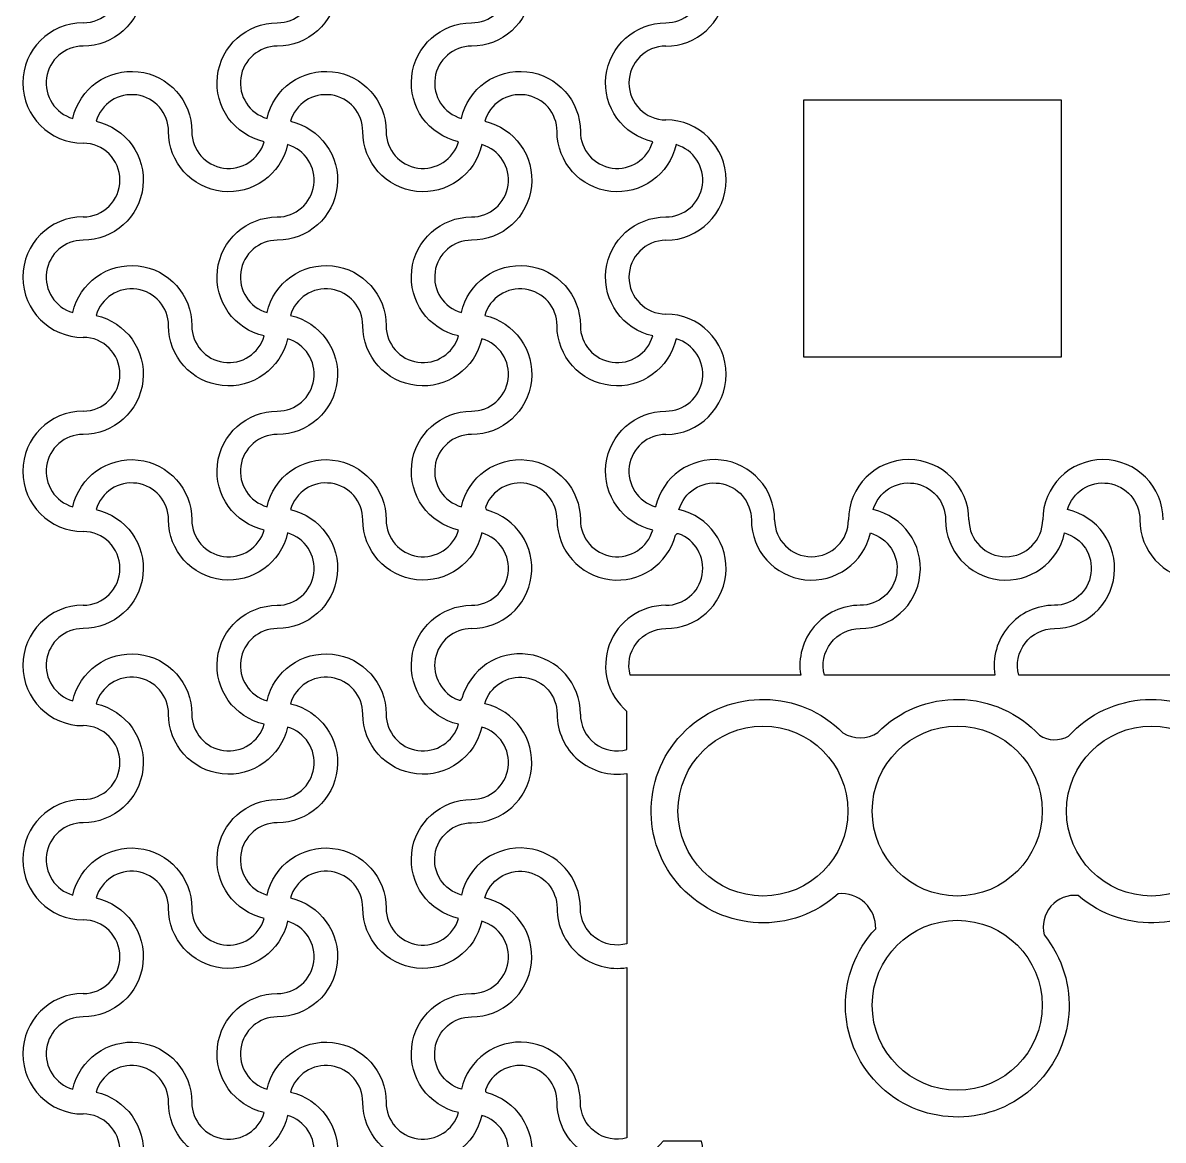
# Model space of a CAD drawing. Header units: millimetres. Extents: x 24 to 345, y 12 to 201.
# Drawn here: x 65.871 to 68.219, y 43.416 to 45.718 of the extents above; entities that cross this region are included whole.
import ezdxf

# ---------------------------------------------------------------- set-up
doc = ezdxf.new("R2010")
doc.units = ezdxf.units.MM
doc.header["$MEASUREMENT"] = 0
doc.layers.add('5th metal (rf+ground)', color=240, linetype='Continuous')

msp = doc.modelspace()

# ---------------------------------------------------------------- linework, layer by layer
at = {"layer": '5th metal (rf+ground)'}
msp.add_line((67.1153, 44.22089), (67.1153, 44.29947), dxfattribs=at)
msp.add_line((67.1153, 44.22089), (67.1153, 44.29947), dxfattribs=at)
msp.add_line((67.1153, 44.22089), (67.1153, 44.29947), dxfattribs=at)
msp.add_line((67.1153, 44.22089), (67.1153, 44.29947), dxfattribs=at)
for points in [[(66.41633, 45.86724, -0.8959788), (66.1713, 45.89421, 0.8687853), (66.02227, 45.91524, -0.8959788), (65.9953, 45.67021, 0.8687853), (65.97427, 45.52118, -0.8959788), (66.2193, 45.49421, 0.8687853), (66.36833, 45.47318, -0.8959788), (66.3953, 45.71821, 0.8687853)], [(66.41633, 45.86724, -0.8959788), (66.1713, 45.89421, 0.8687853), (66.02227, 45.91524, -0.8959788), (65.9953, 45.67021, 0.8687853), (65.97427, 45.52118, -0.8959788), (66.2193, 45.49421, 0.8687853), (66.36833, 45.47318, -0.8959788), (66.3953, 45.71821, 0.8687853)], [(66.41633, 45.86724, -0.8959788), (66.1713, 45.89421, 0.8687853), (66.02227, 45.91524, -0.8959788), (65.9953, 45.67021, 0.8687853), (65.97427, 45.52118, -0.8959788), (66.2193, 45.49421, 0.8687853), (66.36833, 45.47318, -0.8959788), (66.3953, 45.71821, 0.8687853)], [(66.41633, 45.86724, -0.8959788), (66.1713, 45.89421, 0.8687853), (66.02227, 45.91524, -0.8959788), (65.9953, 45.67021, 0.8687853), (65.97427, 45.52118, -0.8959788), (66.2193, 45.49421, 0.8687853), (66.36833, 45.47318, -0.8959788), (66.3953, 45.71821, 0.8687853)], [(66.81633, 45.86724, -0.8959788), (66.5713, 45.89421, 0.8687853), (66.42227, 45.91524, -0.8959788), (66.3953, 45.67021, 0.8687853), (66.37427, 45.52118, -0.8959788), (66.6193, 45.49421, 0.8687853), (66.76833, 45.47318, -0.8959788), (66.7953, 45.71821, 0.8687853)], [(66.81633, 45.86724, -0.8959788), (66.5713, 45.89421, 0.8687853), (66.42227, 45.91524, -0.8959788), (66.3953, 45.67021, 0.8687853), (66.37427, 45.52118, -0.8959788), (66.6193, 45.49421, 0.8687853), (66.76833, 45.47318, -0.8959788), (66.7953, 45.71821, 0.8687853)], [(66.81633, 45.86724, -0.8959788), (66.5713, 45.89421, 0.8687853), (66.42227, 45.91524, -0.8959788), (66.3953, 45.67021, 0.8687853), (66.37427, 45.52118, -0.8959788), (66.6193, 45.49421, 0.8687853), (66.76833, 45.47318, -0.8959788), (66.7953, 45.71821, 0.8687853)], [(66.81633, 45.86724, -0.8959788), (66.5713, 45.89421, 0.8687853), (66.42227, 45.91524, -0.8959788), (66.3953, 45.67021, 0.8687853), (66.37427, 45.52118, -0.8959788), (66.6193, 45.49421, 0.8687853), (66.76833, 45.47318, -0.8959788), (66.7953, 45.71821, 0.8687853)], [(67.21633, 45.86724, -0.8959788), (66.9713, 45.89421, 0.8687853), (66.82227, 45.91524, -0.8959788), (66.7953, 45.67021, 0.8687853), (66.77427, 45.52118, -0.8959788), (67.0193, 45.49421, 0.8687853), (67.16833, 45.47318, -0.8959788), (67.1953, 45.71821, 0.8687853)], [(67.21633, 45.86724, -0.8959788), (66.9713, 45.89421, 0.8687853), (66.82227, 45.91524, -0.8959788), (66.7953, 45.67021, 0.8687853), (66.77427, 45.52118, -0.8959788), (67.0193, 45.49421, 0.8687853), (67.16833, 45.47318, -0.8959788), (67.1953, 45.71821, 0.8687853)], [(67.21633, 45.86724, -0.8959788), (66.9713, 45.89421, 0.8687853), (66.82227, 45.91524, -0.8959788), (66.7953, 45.67021, 0.8687853), (66.77427, 45.52118, -0.8959788), (67.0193, 45.49421, 0.8687853), (67.16833, 45.47318, -0.8959788), (67.1953, 45.71821, 0.8687853)], [(67.21633, 45.86724, -0.8959788), (66.9713, 45.89421, 0.8687853), (66.82227, 45.91524, -0.8959788), (66.7953, 45.67021, 0.8687853), (66.77427, 45.52118, -0.8959788), (67.0193, 45.49421, 0.8687853), (67.16833, 45.47318, -0.8959788), (67.1953, 45.71821, 0.8687853)], [(66.41633, 45.46724, -0.8959788), (66.1713, 45.49421, 0.8687853), (66.02227, 45.51524, -0.8959788), (65.9953, 45.27021, 0.8687853), (65.97427, 45.12118, -0.8959788), (66.2193, 45.09421, 0.8687853), (66.36833, 45.07318, -0.8959788), (66.3953, 45.31821, 0.8687853)], [(66.41633, 45.46724, -0.8959788), (66.1713, 45.49421, 0.8687853), (66.02227, 45.51524, -0.8959788), (65.9953, 45.27021, 0.8687853), (65.97427, 45.12118, -0.8959788), (66.2193, 45.09421, 0.8687853), (66.36833, 45.07318, -0.8959788), (66.3953, 45.31821, 0.8687853)], [(66.41633, 45.46724, -0.8959788), (66.1713, 45.49421, 0.8687853), (66.02227, 45.51524, -0.8959788), (65.9953, 45.27021, 0.8687853), (65.97427, 45.12118, -0.8959788), (66.2193, 45.09421, 0.8687853), (66.36833, 45.07318, -0.8959788), (66.3953, 45.31821, 0.8687853)], [(66.41633, 45.46724, -0.8959788), (66.1713, 45.49421, 0.8687853), (66.02227, 45.51524, -0.8959788), (65.9953, 45.27021, 0.8687853), (65.97427, 45.12118, -0.8959788), (66.2193, 45.09421, 0.8687853), (66.36833, 45.07318, -0.8959788), (66.3953, 45.31821, 0.8687853)], [(66.81633, 45.46724, -0.8959788), (66.5713, 45.49421, 0.8687853), (66.42227, 45.51524, -0.8959788), (66.3953, 45.27021, 0.8687853), (66.37427, 45.12118, -0.8959788), (66.6193, 45.09421, 0.8687853), (66.76833, 45.07318, -0.8959788), (66.7953, 45.31821, 0.8687853)], [(66.81633, 45.46724, -0.8959788), (66.5713, 45.49421, 0.8687853), (66.42227, 45.51524, -0.8959788), (66.3953, 45.27021, 0.8687853), (66.37427, 45.12118, -0.8959788), (66.6193, 45.09421, 0.8687853), (66.76833, 45.07318, -0.8959788), (66.7953, 45.31821, 0.8687853)], [(66.81633, 45.46724, -0.8959788), (66.5713, 45.49421, 0.8687853), (66.42227, 45.51524, -0.8959788), (66.3953, 45.27021, 0.8687853), (66.37427, 45.12118, -0.8959788), (66.6193, 45.09421, 0.8687853), (66.76833, 45.07318, -0.8959788), (66.7953, 45.31821, 0.8687853)], [(66.81633, 45.46724, -0.8959788), (66.5713, 45.49421, 0.8687853), (66.42227, 45.51524, -0.8959788), (66.3953, 45.27021, 0.8687853), (66.37427, 45.12118, -0.8959788), (66.6193, 45.09421, 0.8687853), (66.76833, 45.07318, -0.8959788), (66.7953, 45.31821, 0.8687853)], [(67.21633, 45.46724, -0.8959788), (66.9713, 45.49421, 0.8687853), (66.82227, 45.51524, -0.8959788), (66.7953, 45.27021, 0.8687853), (66.77427, 45.12118, -0.8959788), (67.0193, 45.09421, 0.8687853), (67.16833, 45.07318, -0.8959788), (67.1953, 45.31821, 0.8687853)], [(67.21633, 45.46724, -0.8959788), (66.9713, 45.49421, 0.8687853), (66.82227, 45.51524, -0.8959788), (66.7953, 45.27021, 0.8687853), (66.77427, 45.12118, -0.8959788), (67.0193, 45.09421, 0.8687853), (67.16833, 45.07318, -0.8959788), (67.1953, 45.31821, 0.8687853)], [(67.21633, 45.46724, -0.8959788), (66.9713, 45.49421, 0.8687853), (66.82227, 45.51524, -0.8959788), (66.7953, 45.27021, 0.8687853), (66.77427, 45.12118, -0.8959788), (67.0193, 45.09421, 0.8687853), (67.16833, 45.07318, -0.8959788), (67.1953, 45.31821, 0.8687853)], [(67.21633, 45.46724, -0.8959788), (66.9713, 45.49421, 0.8687853), (66.82227, 45.51524, -0.8959788), (66.7953, 45.27021, 0.8687853), (66.77427, 45.12118, -0.8959788), (67.0193, 45.09421, 0.8687853), (67.16833, 45.07318, -0.8959788), (67.1953, 45.31821, 0.8687853)], [(66.41633, 45.06724, -0.8959788), (66.1713, 45.09421, 0.8687853), (66.02227, 45.11524, -0.8959788), (65.9953, 44.87021, 0.8687853), (65.97427, 44.72118, -0.8959788), (66.2193, 44.69421, 0.8687853), (66.36833, 44.67318, -0.8959788), (66.3953, 44.91821, 0.8687853)], [(66.41633, 45.06724, -0.8959788), (66.1713, 45.09421, 0.8687853), (66.02227, 45.11524, -0.8959788), (65.9953, 44.87021, 0.8687853), (65.97427, 44.72118, -0.8959788), (66.2193, 44.69421, 0.8687853), (66.36833, 44.67318, -0.8959788), (66.3953, 44.91821, 0.8687853)], [(66.41633, 45.06724, -0.8959788), (66.1713, 45.09421, 0.8687853), (66.02227, 45.11524, -0.8959788), (65.9953, 44.87021, 0.8687853), (65.97427, 44.72118, -0.8959788), (66.2193, 44.69421, 0.8687853), (66.36833, 44.67318, -0.8959788), (66.3953, 44.91821, 0.8687853)], [(66.41633, 45.06724, -0.8959788), (66.1713, 45.09421, 0.8687853), (66.02227, 45.11524, -0.8959788), (65.9953, 44.87021, 0.8687853), (65.97427, 44.72118, -0.8959788), (66.2193, 44.69421, 0.8687853), (66.36833, 44.67318, -0.8959788), (66.3953, 44.91821, 0.8687853)], [(66.81633, 45.06724, -0.8959788), (66.5713, 45.09421, 0.8687853), (66.42227, 45.11524, -0.8959788), (66.3953, 44.87021, 0.8687853), (66.37427, 44.72118, -0.8959788), (66.6193, 44.69421, 0.8687853), (66.76833, 44.67318, -0.8959788), (66.7953, 44.91821, 0.8687853)], [(66.81633, 45.06724, -0.8959788), (66.5713, 45.09421, 0.8687853), (66.42227, 45.11524, -0.8959788), (66.3953, 44.87021, 0.8687853), (66.37427, 44.72118, -0.8959788), (66.6193, 44.69421, 0.8687853), (66.76833, 44.67318, -0.8959788), (66.7953, 44.91821, 0.8687853)], [(66.81633, 45.06724, -0.8959788), (66.5713, 45.09421, 0.8687853), (66.42227, 45.11524, -0.8959788), (66.3953, 44.87021, 0.8687853), (66.37427, 44.72118, -0.8959788), (66.6193, 44.69421, 0.8687853), (66.76833, 44.67318, -0.8959788), (66.7953, 44.91821, 0.8687853)], [(66.81633, 45.06724, -0.8959788), (66.5713, 45.09421, 0.8687853), (66.42227, 45.11524, -0.8959788), (66.3953, 44.87021, 0.8687853), (66.37427, 44.72118, -0.8959788), (66.6193, 44.69421, 0.8687853), (66.76833, 44.67318, -0.8959788), (66.7953, 44.91821, 0.8687853)], [(67.21633, 45.06724, -0.8959788), (66.9713, 45.09421, 0.8687853), (66.82227, 45.11524, -0.8959788), (66.7953, 44.87021, 0.8687853), (66.77427, 44.72118, -0.8959788), (67.0193, 44.69421, 0.8687853), (67.16833, 44.67318, -0.8959788), (67.1953, 44.91821, 0.8687853)], [(67.21633, 45.06724, -0.8959788), (66.9713, 45.09421, 0.8687853), (66.82227, 45.11524, -0.8959788), (66.7953, 44.87021, 0.8687853), (66.77427, 44.72118, -0.8959788), (67.0193, 44.69421, 0.8687853), (67.16833, 44.67318, -0.8959788), (67.1953, 44.91821, 0.8687853)], [(67.21633, 45.06724, -0.8959788), (66.9713, 45.09421, 0.8687853), (66.82227, 45.11524, -0.8959788), (66.7953, 44.87021, 0.8687853), (66.77427, 44.72118, -0.8959788), (67.0193, 44.69421, 0.8687853), (67.16833, 44.67318, -0.8959788), (67.1953, 44.91821, 0.8687853)], [(67.21633, 45.06724, -0.8959788), (66.9713, 45.09421, 0.8687853), (66.82227, 45.11524, -0.8959788), (66.7953, 44.87021, 0.8687853), (66.77427, 44.72118, -0.8959788), (67.0193, 44.69421, 0.8687853), (67.16833, 44.67318, -0.8959788), (67.1953, 44.91821, 0.8687853)], [(66.41633, 44.66724, -0.8959788), (66.1713, 44.69421, 0.8687853), (66.02227, 44.71524, -0.8959788), (65.9953, 44.47021, 0.8687853), (65.97427, 44.32118, -0.8959788), (66.2193, 44.29421, 0.8687853), (66.36833, 44.27318, -0.8959788), (66.3953, 44.51821, 0.8687853)], [(66.41633, 44.66724, -0.8959788), (66.1713, 44.69421, 0.8687853), (66.02227, 44.71524, -0.8959788), (65.9953, 44.47021, 0.8687853), (65.97427, 44.32118, -0.8959788), (66.2193, 44.29421, 0.8687853), (66.36833, 44.27318, -0.8959788), (66.3953, 44.51821, 0.8687853)], [(66.41633, 44.66724, -0.8959788), (66.1713, 44.69421, 0.8687853), (66.02227, 44.71524, -0.8959788), (65.9953, 44.47021, 0.8687853), (65.97427, 44.32118, -0.8959788), (66.2193, 44.29421, 0.8687853), (66.36833, 44.27318, -0.8959788), (66.3953, 44.51821, 0.8687853)], [(66.41633, 44.66724, -0.8959788), (66.1713, 44.69421, 0.8687853), (66.02227, 44.71524, -0.8959788), (65.9953, 44.47021, 0.8687853), (65.97427, 44.32118, -0.8959788), (66.2193, 44.29421, 0.8687853), (66.36833, 44.27318, -0.8959788), (66.3953, 44.51821, 0.8687853)], [(66.81633, 44.66724, -0.8959788), (66.5713, 44.69421, 0.8687853), (66.42227, 44.71524, -0.8959788), (66.3953, 44.47021, 0.8687853), (66.37427, 44.32118, -0.8959788), (66.6193, 44.29421, 0.8687853), (66.76833, 44.27318, -0.8959788), (66.7953, 44.51821, 0.8687853)], [(66.81633, 44.66724, -0.8959788), (66.5713, 44.69421, 0.8687853), (66.42227, 44.71524, -0.8959788), (66.3953, 44.47021, 0.8687853), (66.37427, 44.32118, -0.8959788), (66.6193, 44.29421, 0.8687853), (66.76833, 44.27318, -0.8959788), (66.7953, 44.51821, 0.8687853)], [(66.81633, 44.66724, -0.8959788), (66.5713, 44.69421, 0.8687853), (66.42227, 44.71524, -0.8959788), (66.3953, 44.47021, 0.8687853), (66.37427, 44.32118, -0.8959788), (66.6193, 44.29421, 0.8687853), (66.76833, 44.27318, -0.8959788), (66.7953, 44.51821, 0.8687853)], [(66.81633, 44.66724, -0.8959788), (66.5713, 44.69421, 0.8687853), (66.42227, 44.71524, -0.8959788), (66.3953, 44.47021, 0.8687853), (66.37427, 44.32118, -0.8959788), (66.6193, 44.29421, 0.8687853), (66.76833, 44.27318, -0.8959788), (66.7953, 44.51821, 0.8687853)], [(67.5953, 44.51821, 0.4624981), (67.47292, 44.37421), (67.12198, 44.37421, -0.4945431), (67.1953, 44.47021, 0.8959788), (67.22227, 44.71524, -0.8687853), (67.3713, 44.69421, 0.8959788), (67.61633, 44.66724, -0.8687853)], [(67.5953, 44.51821, 0.4624981), (67.47292, 44.37421), (67.12198, 44.37421, -0.4945431), (67.1953, 44.47021, 0.8959788), (67.22227, 44.71524, -0.8687853), (67.3713, 44.69421, 0.8959788), (67.61633, 44.66724, -0.8687853)], [(67.5953, 44.51821, 0.4624981), (67.47292, 44.37421), (67.12198, 44.37421, -0.4945431), (67.1953, 44.47021, 0.8959788), (67.22227, 44.71524, -0.8687853), (67.3713, 44.69421, 0.8959788), (67.61633, 44.66724, -0.8687853)], [(67.5953, 44.51821, 0.4624981), (67.47292, 44.37421), (67.12198, 44.37421, -0.4945431), (67.1953, 44.47021, 0.8959788), (67.22227, 44.71524, -0.8687853), (67.3713, 44.69421, 0.8959788), (67.61633, 44.66724, -0.8687853)], [(67.9953, 44.51821, 0.4624981), (67.87292, 44.37421), (67.52198, 44.37421, -0.4945431), (67.5953, 44.47021, 0.8959788), (67.62227, 44.71524, -0.8687853), (67.7713, 44.69421, 0.8959788), (68.01633, 44.66724, -0.8687853)], [(67.9953, 44.51821, 0.4624981), (67.87292, 44.37421), (67.52198, 44.37421, -0.4945431), (67.5953, 44.47021, 0.8959788), (67.62227, 44.71524, -0.8687853), (67.7713, 44.69421, 0.8959788), (68.01633, 44.66724, -0.8687853)], [(67.9953, 44.51821, 0.4624981), (67.87292, 44.37421), (67.52198, 44.37421, -0.4945431), (67.5953, 44.47021, 0.8959788), (67.62227, 44.71524, -0.8687853), (67.7713, 44.69421, 0.8959788), (68.01633, 44.66724, -0.8687853)], [(67.9953, 44.51821, 0.4624981), (67.87292, 44.37421), (67.52198, 44.37421, -0.4945431), (67.5953, 44.47021, 0.8959788), (67.62227, 44.71524, -0.8687853), (67.7713, 44.69421, 0.8959788), (68.01633, 44.66724, -0.8687853)], [(68.3953, 44.51821, 0.4624981), (68.27292, 44.37421), (67.92198, 44.37421, -0.4945431), (67.9953, 44.47021, 0.8959788), (68.02227, 44.71524, -0.8687853), (68.1713, 44.69421, 0.8959788), (68.41633, 44.66724, -0.8687853)], [(68.3953, 44.51821, 0.4624981), (68.27292, 44.37421), (67.92198, 44.37421, -0.4945431), (67.9953, 44.47021, 0.8959788), (68.02227, 44.71524, -0.8687853), (68.1713, 44.69421, 0.8959788), (68.41633, 44.66724, -0.8687853)], [(68.3953, 44.51821, 0.4624981), (68.27292, 44.37421), (67.92198, 44.37421, -0.4945431), (67.9953, 44.47021, 0.8959788), (68.02227, 44.71524, -0.8687853), (68.1713, 44.69421, 0.8959788), (68.41633, 44.66724, -0.8687853)], [(68.3953, 44.51821, 0.4624981), (68.27292, 44.37421), (67.92198, 44.37421, -0.4945431), (67.9953, 44.47021, 0.8959788), (68.02227, 44.71524, -0.8687853), (68.1713, 44.69421, 0.8959788), (68.41633, 44.66724, -0.8687853)], [(66.41633, 44.26724, -0.8959788), (66.1713, 44.29421, 0.8687853), (66.02227, 44.31524, -0.8959788), (65.9953, 44.07021, 0.8687853), (65.97427, 43.92118, -0.8959788), (66.2193, 43.89421, 0.8687853), (66.36833, 43.87318, -0.8959788), (66.3953, 44.11821, 0.8687853)], [(66.41633, 44.26724, -0.8959788), (66.1713, 44.29421, 0.8687853), (66.02227, 44.31524, -0.8959788), (65.9953, 44.07021, 0.8687853), (65.97427, 43.92118, -0.8959788), (66.2193, 43.89421, 0.8687853), (66.36833, 43.87318, -0.8959788), (66.3953, 44.11821, 0.8687853)], [(66.41633, 44.26724, -0.8959788), (66.1713, 44.29421, 0.8687853), (66.02227, 44.31524, -0.8959788), (65.9953, 44.07021, 0.8687853), (65.97427, 43.92118, -0.8959788), (66.2193, 43.89421, 0.8687853), (66.36833, 43.87318, -0.8959788), (66.3953, 44.11821, 0.8687853)], [(66.41633, 44.26724, -0.8959788), (66.1713, 44.29421, 0.8687853), (66.02227, 44.31524, -0.8959788), (65.9953, 44.07021, 0.8687853), (65.97427, 43.92118, -0.8959788), (66.2193, 43.89421, 0.8687853), (66.36833, 43.87318, -0.8959788), (66.3953, 44.11821, 0.8687853)], [(66.81633, 44.26724, -0.8959788), (66.5713, 44.29421, 0.8687853), (66.42227, 44.31524, -0.8959788), (66.3953, 44.07021, 0.8687853), (66.37427, 43.92118, -0.8959788), (66.6193, 43.89421, 0.8687853), (66.76833, 43.87318, -0.8959788), (66.7953, 44.11821, 0.8687853)], [(66.81633, 44.26724, -0.8959788), (66.5713, 44.29421, 0.8687853), (66.42227, 44.31524, -0.8959788), (66.3953, 44.07021, 0.8687853), (66.37427, 43.92118, -0.8959788), (66.6193, 43.89421, 0.8687853), (66.76833, 43.87318, -0.8959788), (66.7953, 44.11821, 0.8687853)], [(66.81633, 44.26724, -0.8959788), (66.5713, 44.29421, 0.8687853), (66.42227, 44.31524, -0.8959788), (66.3953, 44.07021, 0.8687853), (66.37427, 43.92118, -0.8959788), (66.6193, 43.89421, 0.8687853), (66.76833, 43.87318, -0.8959788), (66.7953, 44.11821, 0.8687853)], [(66.81633, 44.26724, -0.8959788), (66.5713, 44.29421, 0.8687853), (66.42227, 44.31524, -0.8959788), (66.3953, 44.07021, 0.8687853), (66.37427, 43.92118, -0.8959788), (66.6193, 43.89421, 0.8687853), (66.76833, 43.87318, -0.8959788), (66.7953, 44.11821, 0.8687853)], [(66.9713, 44.29421, 0.4624981), (67.1153, 44.17183), (67.1153, 43.82089, -0.4945431), (67.0193, 43.89421, 0.8959788), (66.77427, 43.92118, -0.8687853), (66.7953, 44.07021, 0.8959788), (66.82227, 44.31524, -0.8687853)], [(66.9713, 44.29421, 0.4624981), (67.1153, 44.17183), (67.1153, 43.82089, -0.4945431), (67.0193, 43.89421, 0.8959788), (66.77427, 43.92118, -0.8687853), (66.7953, 44.07021, 0.8959788), (66.82227, 44.31524, -0.8687853)], [(66.9713, 44.29421, 0.4624981), (67.1153, 44.17183), (67.1153, 43.82089, -0.4945431), (67.0193, 43.89421, 0.8959788), (66.77427, 43.92118, -0.8687853), (66.7953, 44.07021, 0.8959788), (66.82227, 44.31524, -0.8687853)], [(66.9713, 44.29421, 0.4624981), (67.1153, 44.17183), (67.1153, 43.82089, -0.4945431), (67.0193, 43.89421, 0.8959788), (66.77427, 43.92118, -0.8687853), (66.7953, 44.07021, 0.8959788), (66.82227, 44.31524, -0.8687853)], [(68.02445, 44.24857, -2.3808818), (68.04434, 43.92034, 0.5174818), (67.97404, 43.83936, -2.2005098), (67.62735, 43.85172, 0.4519067), (67.55033, 43.92397, -2.35384), (67.55983, 44.25529, 0.2924187), (67.63166, 44.2562, -0.4273068), (67.96441, 44.25048, 0.2780934)], [(68.02445, 44.24857, -2.3808818), (68.04434, 43.92034, 0.5174818), (67.97404, 43.83936, -2.2005098), (67.62735, 43.85172, 0.4519067), (67.55033, 43.92397, -2.35384), (67.55983, 44.25529, 0.2924187), (67.63166, 44.2562, -0.4273068), (67.96441, 44.25048, 0.2780934)], [(68.02445, 44.24857, -2.3808818), (68.04434, 43.92034, 0.5174818), (67.97404, 43.83936, -2.2005098), (67.62735, 43.85172, 0.4519067), (67.55033, 43.92397, -2.35384), (67.55983, 44.25529, 0.2924187), (67.63166, 44.2562, -0.4273068), (67.96441, 44.25048, 0.2780934)], [(68.02445, 44.24857, -2.3808818), (68.04434, 43.92034, 0.5174818), (67.97404, 43.83936, -2.2005098), (67.62735, 43.85172, 0.4519067), (67.55033, 43.92397, -2.35384), (67.55983, 44.25529, 0.2924187), (67.63166, 44.2562, -0.4273068), (67.96441, 44.25048, 0.2780934)], [(66.41633, 43.86724, -0.8959788), (66.1713, 43.89421, 0.8687853), (66.02227, 43.91524, -0.8959788), (65.9953, 43.67021, 0.8687853), (65.97427, 43.52118, -0.8959788), (66.2193, 43.49421, 0.8687853), (66.36833, 43.47318, -0.8959788), (66.3953, 43.71821, 0.8687853)], [(66.41633, 43.86724, -0.8959788), (66.1713, 43.89421, 0.8687853), (66.02227, 43.91524, -0.8959788), (65.9953, 43.67021, 0.8687853), (65.97427, 43.52118, -0.8959788), (66.2193, 43.49421, 0.8687853), (66.36833, 43.47318, -0.8959788), (66.3953, 43.71821, 0.8687853)], [(66.41633, 43.86724, -0.8959788), (66.1713, 43.89421, 0.8687853), (66.02227, 43.91524, -0.8959788), (65.9953, 43.67021, 0.8687853), (65.97427, 43.52118, -0.8959788), (66.2193, 43.49421, 0.8687853), (66.36833, 43.47318, -0.8959788), (66.3953, 43.71821, 0.8687853)], [(66.41633, 43.86724, -0.8959788), (66.1713, 43.89421, 0.8687853), (66.02227, 43.91524, -0.8959788), (65.9953, 43.67021, 0.8687853), (65.97427, 43.52118, -0.8959788), (66.2193, 43.49421, 0.8687853), (66.36833, 43.47318, -0.8959788), (66.3953, 43.71821, 0.8687853)], [(66.81633, 43.86724, -0.8959788), (66.5713, 43.89421, 0.8687853), (66.42227, 43.91524, -0.8959788), (66.3953, 43.67021, 0.8687853), (66.37427, 43.52118, -0.8959788), (66.6193, 43.49421, 0.8687853), (66.76833, 43.47318, -0.8959788), (66.7953, 43.71821, 0.8687853)], [(66.81633, 43.86724, -0.8959788), (66.5713, 43.89421, 0.8687853), (66.42227, 43.91524, -0.8959788), (66.3953, 43.67021, 0.8687853), (66.37427, 43.52118, -0.8959788), (66.6193, 43.49421, 0.8687853), (66.76833, 43.47318, -0.8959788), (66.7953, 43.71821, 0.8687853)], [(66.81633, 43.86724, -0.8959788), (66.5713, 43.89421, 0.8687853), (66.42227, 43.91524, -0.8959788), (66.3953, 43.67021, 0.8687853), (66.37427, 43.52118, -0.8959788), (66.6193, 43.49421, 0.8687853), (66.76833, 43.47318, -0.8959788), (66.7953, 43.71821, 0.8687853)], [(66.81633, 43.86724, -0.8959788), (66.5713, 43.89421, 0.8687853), (66.42227, 43.91524, -0.8959788), (66.3953, 43.67021, 0.8687853), (66.37427, 43.52118, -0.8959788), (66.6193, 43.49421, 0.8687853), (66.76833, 43.47318, -0.8959788), (66.7953, 43.71821, 0.8687853)], [(66.9713, 43.89421, 0.4624981), (67.1153, 43.77183), (67.1153, 43.42089, -0.4945431), (67.0193, 43.49421, 0.8959788), (66.77427, 43.52118, -0.8687853), (66.7953, 43.67021, 0.8959788), (66.82227, 43.91524, -0.8687853)], [(66.9713, 43.89421, 0.4624981), (67.1153, 43.77183), (67.1153, 43.42089, -0.4945431), (67.0193, 43.49421, 0.8959788), (66.77427, 43.52118, -0.8687853), (66.7953, 43.67021, 0.8959788), (66.82227, 43.91524, -0.8687853)], [(66.9713, 43.89421, 0.4624981), (67.1153, 43.77183), (67.1153, 43.42089, -0.4945431), (67.0193, 43.49421, 0.8959788), (66.77427, 43.52118, -0.8687853), (66.7953, 43.67021, 0.8959788), (66.82227, 43.91524, -0.8687853)], [(66.9713, 43.89421, 0.4624981), (67.1153, 43.77183), (67.1153, 43.42089, -0.4945431), (67.0193, 43.49421, 0.8959788), (66.77427, 43.52118, -0.8687853), (66.7953, 43.67021, 0.8959788), (66.82227, 43.91524, -0.8687853)], [(66.41633, 43.46724, -0.8959788), (66.1713, 43.49421, 0.8687853), (66.02227, 43.51524, -0.8959788), (65.9953, 43.27021, 0.8687853), (65.97427, 43.12118, -0.8959788), (66.2193, 43.09421, 0.8687853), (66.36833, 43.07318, -0.8959788), (66.3953, 43.31821, 0.8687853)], [(66.41633, 43.46724, -0.8959788), (66.1713, 43.49421, 0.8687853), (66.02227, 43.51524, -0.8959788), (65.9953, 43.27021, 0.8687853), (65.97427, 43.12118, -0.8959788), (66.2193, 43.09421, 0.8687853), (66.36833, 43.07318, -0.8959788), (66.3953, 43.31821, 0.8687853)], [(66.41633, 43.46724, -0.8959788), (66.1713, 43.49421, 0.8687853), (66.02227, 43.51524, -0.8959788), (65.9953, 43.27021, 0.8687853), (65.97427, 43.12118, -0.8959788), (66.2193, 43.09421, 0.8687853), (66.36833, 43.07318, -0.8959788), (66.3953, 43.31821, 0.8687853)], [(66.41633, 43.46724, -0.8959788), (66.1713, 43.49421, 0.8687853), (66.02227, 43.51524, -0.8959788), (65.9953, 43.27021, 0.8687853), (65.97427, 43.12118, -0.8959788), (66.2193, 43.09421, 0.8687853), (66.36833, 43.07318, -0.8959788), (66.3953, 43.31821, 0.8687853)], [(66.81633, 43.46724, -0.8959788), (66.5713, 43.49421, 0.8687853), (66.42227, 43.51524, -0.8959788), (66.3953, 43.27021, 0.8687853), (66.37427, 43.12118, -0.8959788), (66.6193, 43.09421, 0.8687853), (66.76833, 43.07318, -0.8959788), (66.7953, 43.31821, 0.8687853)], [(66.81633, 43.46724, -0.8959788), (66.5713, 43.49421, 0.8687853), (66.42227, 43.51524, -0.8959788), (66.3953, 43.27021, 0.8687853), (66.37427, 43.12118, -0.8959788), (66.6193, 43.09421, 0.8687853), (66.76833, 43.07318, -0.8959788), (66.7953, 43.31821, 0.8687853)], [(66.81633, 43.46724, -0.8959788), (66.5713, 43.49421, 0.8687853), (66.42227, 43.51524, -0.8959788), (66.3953, 43.27021, 0.8687853), (66.37427, 43.12118, -0.8959788), (66.6193, 43.09421, 0.8687853), (66.76833, 43.07318, -0.8959788), (66.7953, 43.31821, 0.8687853)], [(66.81633, 43.46724, -0.8959788), (66.5713, 43.49421, 0.8687853), (66.42227, 43.51524, -0.8959788), (66.3953, 43.27021, 0.8687853), (66.37427, 43.12118, -0.8959788), (66.6193, 43.09421, 0.8687853), (66.76833, 43.07318, -0.8959788), (66.7953, 43.31821, 0.8687853)], [(67.19004, 43.41421, -0.6990522), (66.9713, 43.49421, 0.8396467), (66.82385, 43.52011, 0.3140027), (66.82657, 43.5142, -0.8800119), (66.7953, 43.27021, 0.8296244), (66.76772, 43.12339, 0.3532589), (66.77564, 43.12674, -0.8753594), (67.0193, 43.09421, 0.8341201), (67.16641, 43.06738, 0.111244), (67.16698, 43.07052, 0.2790122), (67.16334, 43.0744, -0.8774938), (67.1953, 43.31821, 0.4945431), (67.26862, 43.41421)], [(67.19004, 43.41421, -0.6990522), (66.9713, 43.49421, 0.8396467), (66.82385, 43.52011, 0.3140027), (66.82657, 43.5142, -0.8800119), (66.7953, 43.27021, 0.8296244), (66.76772, 43.12339, 0.3532589), (66.77564, 43.12674, -0.8753594), (67.0193, 43.09421, 0.8341201), (67.16641, 43.06738, 0.111244), (67.16698, 43.07052, 0.2790122), (67.16334, 43.0744, -0.8774938), (67.1953, 43.31821, 0.4945431), (67.26862, 43.41421)], [(67.19004, 43.41421, -0.6990522), (66.9713, 43.49421, 0.8396467), (66.82385, 43.52011, 0.3140027), (66.82657, 43.5142, -0.8800119), (66.7953, 43.27021, 0.8296244), (66.76772, 43.12339, 0.3532589), (66.77564, 43.12674, -0.8753594), (67.0193, 43.09421, 0.8341201), (67.16641, 43.06738, 0.111244), (67.16698, 43.07052, 0.2790122), (67.16334, 43.0744, -0.8774938), (67.1953, 43.31821, 0.4945431), (67.26862, 43.41421)], [(67.19004, 43.41421, -0.6990522), (66.9713, 43.49421, 0.8396467), (66.82385, 43.52011, 0.3140027), (66.82657, 43.5142, -0.8800119), (66.7953, 43.27021, 0.8296244), (66.76772, 43.12339, 0.3532589), (66.77564, 43.12674, -0.8753594), (67.0193, 43.09421, 0.8341201), (67.16641, 43.06738, 0.111244), (67.16698, 43.07052, 0.2790122), (67.16334, 43.0744, -0.8774938), (67.1953, 43.31821, 0.4945431), (67.26862, 43.41421)]]:
    msp.add_lwpolyline(points, format="xyb", close=True, dxfattribs=at)
msp.add_lwpolyline([(67.47918, 45.55921), (68.00918, 45.55921), (68.00918, 45.02921), (67.47918, 45.02921)], close=True, dxfattribs=at)
msp.add_lwpolyline([(67.47918, 45.55921), (68.00918, 45.55921), (68.00918, 45.02921), (67.47918, 45.02921)], close=True, dxfattribs=at)
msp.add_lwpolyline([(67.47918, 45.55921), (68.00918, 45.55921), (68.00918, 45.02921), (67.47918, 45.02921)], close=True, dxfattribs=at)
msp.add_lwpolyline([(67.47918, 45.55921), (68.00918, 45.55921), (68.00918, 45.02921), (67.47918, 45.02921)], close=True, dxfattribs=at)
for centre in [(67.3953, 44.09421), (67.3953, 44.09421), (67.3953, 44.09421), (67.3953, 44.09421), (67.7953, 44.09421), (67.7953, 44.09421), (67.7953, 44.09421), (67.7953, 44.09421), (68.1953, 44.09421), (68.1953, 44.09421), (68.1953, 44.09421), (68.1953, 44.09421), (67.7953, 43.69421), (67.7953, 43.69421), (67.7953, 43.69421), (67.7953, 43.69421)]:
    msp.add_circle(centre, 0.175, dxfattribs=at)
for centre, radius, start, end in [((67.1953, 45.79421), 0.124, 270, 77.43866), ((67.1953, 45.79421), 0.124, 270, 77.43866), ((67.1953, 45.79421), 0.124, 270, 77.43866), ((67.1953, 45.79421), 0.124, 270, 77.43866), ((65.9953, 45.79421), 0.076, 270, 90), ((65.9953, 45.79421), 0.076, 270, 90), ((65.9953, 45.79421), 0.076, 270, 90), ((65.9953, 45.79421), 0.076, 270, 90), ((65.9953, 45.59421), 0.124, 90, 270), ((65.9953, 45.59421), 0.124, 90, 270), ((65.9953, 45.59421), 0.124, 90, 270), ((65.9953, 45.59421), 0.124, 90, 270), ((67.1953, 45.59421), 0.076, 90, 270), ((67.1953, 45.59421), 0.076, 90, 270), ((67.1953, 45.59421), 0.076, 90, 270), ((67.1953, 45.59421), 0.076, 90, 270), ((67.1953, 45.39421), 0.124, 270, 90), ((67.1953, 45.39421), 0.124, 270, 90), ((67.1953, 45.39421), 0.124, 270, 90), ((67.1953, 45.39421), 0.124, 270, 90), ((65.9953, 45.39421), 0.076, 270, 90), ((65.9953, 45.39421), 0.076, 270, 90), ((65.9953, 45.39421), 0.076, 270, 90), ((65.9953, 45.39421), 0.076, 270, 90), ((65.9953, 45.19421), 0.124, 90, 270), ((65.9953, 45.19421), 0.124, 90, 270), ((65.9953, 45.19421), 0.124, 90, 270), ((65.9953, 45.19421), 0.124, 90, 270), ((67.1953, 45.19421), 0.076, 90, 270), ((67.1953, 45.19421), 0.076, 90, 270), ((67.1953, 45.19421), 0.076, 90, 270), ((67.1953, 45.19421), 0.076, 90, 270), ((67.1953, 44.99421), 0.124, 270, 90), ((67.1953, 44.99421), 0.124, 270, 90), ((67.1953, 44.99421), 0.124, 270, 90), ((67.1953, 44.99421), 0.124, 270, 90), ((65.9953, 44.99421), 0.076, 270, 90), ((65.9953, 44.99421), 0.076, 270, 90), ((65.9953, 44.99421), 0.076, 270, 90), ((65.9953, 44.99421), 0.076, 270, 90), ((65.9953, 44.79421), 0.124, 90, 270), ((65.9953, 44.79421), 0.124, 90, 270), ((65.9953, 44.79421), 0.124, 90, 270), ((65.9953, 44.79421), 0.124, 90, 270), ((67.1953, 44.79421), 0.076, 90, 253.93453), ((67.1953, 44.79421), 0.076, 90, 253.93453), ((67.1953, 44.79421), 0.076, 90, 253.93453), ((67.1953, 44.79421), 0.076, 90, 253.93453), ((67.2953, 44.69421), 0.124, 0, 167.43866), ((67.2953, 44.69421), 0.124, 0, 167.43866), ((67.2953, 44.69421), 0.124, 0, 167.43866), ((67.2953, 44.69421), 0.124, 0, 167.43866), ((67.6953, 44.69421), 0.124, 0, 180), ((67.6953, 44.69421), 0.124, 0, 180), ((67.6953, 44.69421), 0.124, 0, 180), ((67.6953, 44.69421), 0.124, 0, 180), ((68.0953, 44.69421), 0.124, 0, 180), ((68.0953, 44.69421), 0.124, 0, 180), ((68.0953, 44.69421), 0.124, 0, 180), ((68.0953, 44.69421), 0.124, 0, 180), ((66.8953, 44.69421), 0.076, 0, 158.71971), ((66.8953, 44.69421), 0.076, 0, 158.71971), ((66.8953, 44.69421), 0.076, 0, 158.71971), ((66.8953, 44.69421), 0.076, 0, 158.71971), ((66.7953, 44.59421), 0.124, 270, 74.79034), ((66.7953, 44.59421), 0.124, 270, 74.79034), ((66.7953, 44.59421), 0.124, 270, 74.79034), ((66.7953, 44.59421), 0.124, 270, 74.79034), ((66.83106, 44.7199), 0.00685, 163.99685, 241.82174), ((66.83106, 44.7199), 0.00685, 163.99685, 241.82174), ((66.83106, 44.7199), 0.00685, 163.99685, 241.82174), ((66.83106, 44.7199), 0.00685, 163.99685, 241.82174), ((67.0953, 44.69421), 0.124, 180, 345.39265), ((67.0953, 44.69421), 0.124, 180, 345.39265), ((67.0953, 44.69421), 0.124, 180, 345.39265), ((67.0953, 44.69421), 0.124, 180, 345.39265), ((67.4953, 44.69421), 0.076, 180, 0), ((67.4953, 44.69421), 0.076, 180, 0), ((67.4953, 44.69421), 0.076, 180, 0), ((67.4953, 44.69421), 0.076, 180, 0), ((67.8953, 44.69421), 0.076, 180, 0), ((67.8953, 44.69421), 0.076, 180, 0), ((67.8953, 44.69421), 0.076, 180, 0), ((67.8953, 44.69421), 0.076, 180, 0), ((65.9953, 44.59421), 0.076, 270, 90), ((65.9953, 44.59421), 0.076, 270, 90), ((65.9953, 44.59421), 0.076, 270, 90), ((65.9953, 44.59421), 0.076, 270, 90), ((67.1953, 44.59421), 0.076, 270, 70.07356), ((67.1953, 44.59421), 0.076, 270, 70.07356), ((67.1953, 44.59421), 0.076, 270, 70.07356), ((67.1953, 44.59421), 0.076, 270, 70.07356), ((67.2202, 44.66006), 0.00569, 79.86469, 149.59441), ((67.2202, 44.66006), 0.00569, 79.86469, 149.59441), ((67.2202, 44.66006), 0.00569, 79.86469, 149.59441), ((67.2202, 44.66006), 0.00569, 79.86469, 149.59441), ((65.9953, 44.39421), 0.124, 90, 270), ((65.9953, 44.39421), 0.124, 90, 270), ((65.9953, 44.39421), 0.124, 90, 270), ((65.9953, 44.39421), 0.124, 90, 270), ((67.1953, 44.39421), 0.124, 90, 229.82223), ((67.1953, 44.39421), 0.124, 90, 229.82223), ((67.1953, 44.39421), 0.124, 90, 229.82223), ((67.1953, 44.39421), 0.124, 90, 229.82223), ((66.7953, 44.39421), 0.076, 90, 249.32866), ((66.7953, 44.39421), 0.076, 90, 249.32866), ((66.7953, 44.39421), 0.076, 90, 249.32866), ((66.7953, 44.39421), 0.076, 90, 249.32866), ((66.8953, 44.29421), 0.124, 360, 165.067), ((66.8953, 44.29421), 0.124, 360, 165.067), ((66.8953, 44.29421), 0.124, 360, 165.067), ((66.8953, 44.29421), 0.124, 360, 165.067), ((66.77131, 44.32979), 0.00726, 246.99994, 272.3908), ((66.77131, 44.32979), 0.00726, 246.99994, 272.3908), ((66.77131, 44.32979), 0.00726, 246.99994, 272.3908), ((66.77131, 44.32979), 0.00726, 246.99994, 272.3908), ((66.77055, 44.32755), 0.00513, 281.95456, 344.31357), ((66.77055, 44.32755), 0.00513, 281.95456, 344.31357), ((66.77055, 44.32755), 0.00513, 281.95456, 344.31357), ((66.77055, 44.32755), 0.00513, 281.95456, 344.31357), ((67.0953, 44.29421), 0.076, 180, 285.25752), ((67.0953, 44.29421), 0.076, 180, 285.25752), ((67.0953, 44.29421), 0.076, 180, 285.25752), ((67.0953, 44.29421), 0.076, 180, 285.25752), ((65.9953, 44.19421), 0.076, 270, 90), ((65.9953, 44.19421), 0.076, 270, 90), ((65.9953, 44.19421), 0.076, 270, 90), ((65.9953, 44.19421), 0.076, 270, 90), ((65.9953, 43.99421), 0.124, 90, 270), ((65.9953, 43.99421), 0.124, 90, 270), ((65.9953, 43.99421), 0.124, 90, 270), ((65.9953, 43.99421), 0.124, 90, 270), ((65.9953, 43.79421), 0.076, 270, 90), ((65.9953, 43.79421), 0.076, 270, 90), ((65.9953, 43.79421), 0.076, 270, 90), ((65.9953, 43.79421), 0.076, 270, 90), ((65.9953, 43.59421), 0.124, 90, 270), ((65.9953, 43.59421), 0.124, 90, 270), ((65.9953, 43.59421), 0.124, 90, 270), ((65.9953, 43.59421), 0.124, 90, 270), ((65.9953, 43.39421), 0.076, 270, 90), ((65.9953, 43.39421), 0.076, 270, 90), ((65.9953, 43.39421), 0.076, 270, 90), ((65.9953, 43.39421), 0.076, 270, 90)]:
    msp.add_arc(centre, radius, start, end, dxfattribs=at)

doc.saveas('drawing.dxf')
